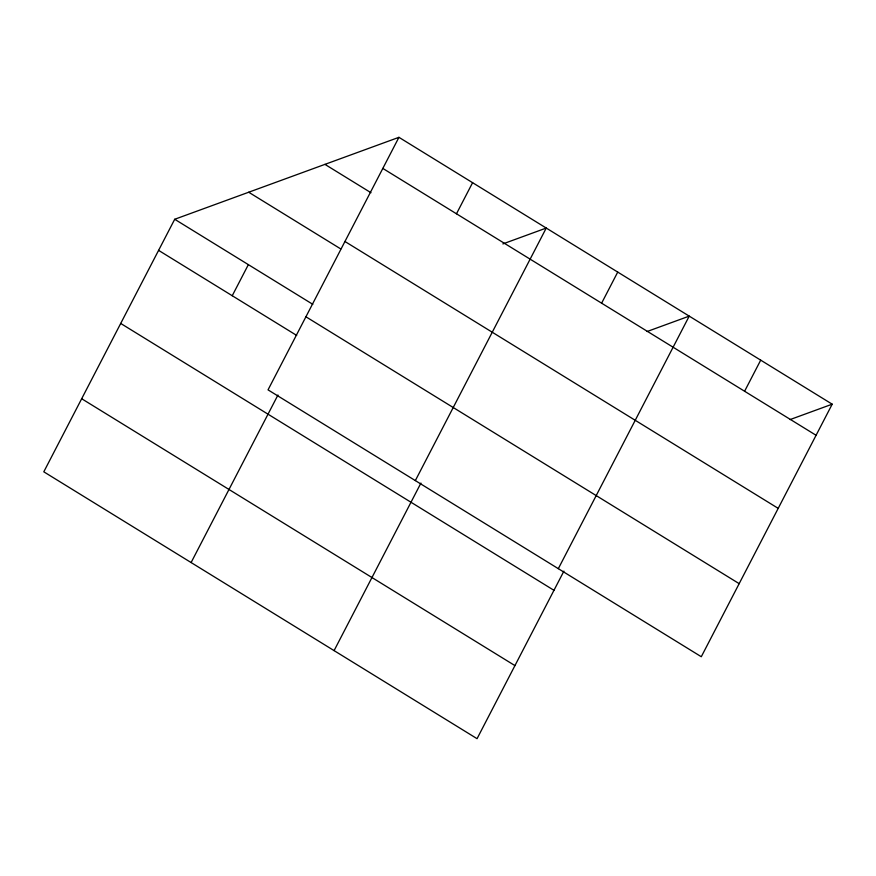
<?xml version="1.0" encoding="UTF-8"?>
<svg xmlns="http://www.w3.org/2000/svg" width="876" height="876" viewBox="0 0 876 876"><rect width="100%" height="100%" fill="white"/><g stroke="black" fill="none" stroke-linecap="round" stroke-linejoin="round"><path stroke-width="1.31" d="M398.941 137.324L268.034 389.864L701.293 656.726L832.2 404.186L398.941 137.324L174.707 219.274L43.8 471.814L477.059 738.676L563.903 571.141M232.239 295.738L248.357 264.64M191.11 562.545L277.955 395.01M456.473 213.788L472.591 182.69M415.344 480.595L546.252 228.056L502.868 243.911M334.084 650.616L420.929 483.07M601.615 303.184L617.733 272.086M558.319 568.666L689.226 316.126L647.123 331.511M744.589 391.254L760.707 360.156M790.097 419.571L832.2 404.186M382.823 168.422L816.082 435.284M324.941 164.37L370.975 192.72M344.947 241.491L778.206 508.365M248.707 192.227L340.775 248.937M174.707 219.274L312.809 304.333M305.921 316.784L739.18 583.657M158.589 250.361L296.69 335.431M120.702 323.441L553.96 590.315M81.676 398.733L514.935 665.596"/></g></svg>
